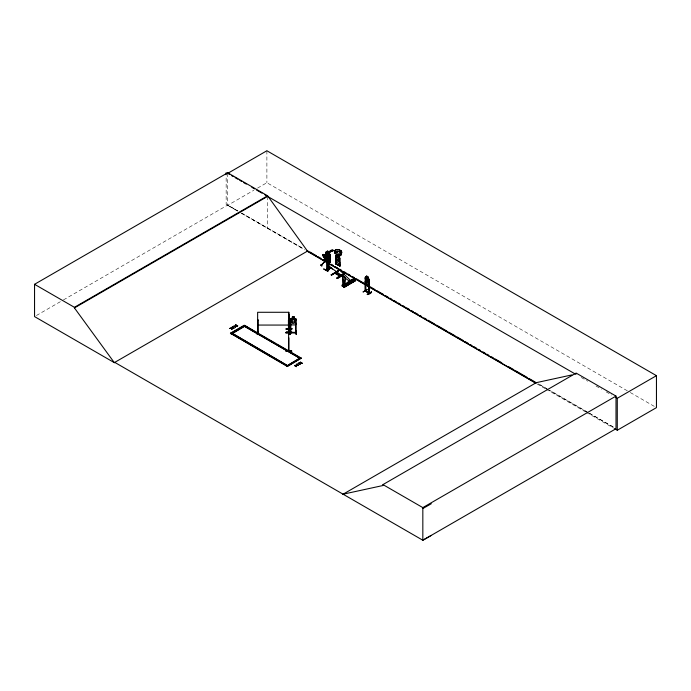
<?xml version="1.0" encoding="UTF-8"?>
<svg xmlns="http://www.w3.org/2000/svg" width="691" height="691" viewBox="0 0 691 691"><rect width="100%" height="100%" fill="white"/><g stroke="black" fill="none" stroke-linecap="round" stroke-linejoin="round"><path stroke-width="0.52" stroke-dasharray="3.46 2.59" d="M36.416 315.519L62.527 300.438M63.46 299.903L227.719 205.063L237.92 210.954M227.719 173.372L227.719 205.331L253.839 190.258M257.562 188.099L266.89 182.718L629.354 391.987M237.782 211.031L226.156 204.346L226.156 175.825M241.505 213.174L302.831 248.44L241.634 213.096M548.334 389.62L538.116 383.738L548.308 389.629M588.291 412.596L549.267 390.147L588.188 412.657M589.216 413.123L614.308 427.556M630.296 392.523L656.45 407.63M581.226 377.467L587.696 381.199M596.013 386.001L601.567 389.206M606.188 391.875L611.734 395.079M589.112 413.183L614.152 427.643M227.719 205.331L237.92 211.221M241.634 213.364L304.999 249.943M536.872 383.816L545.285 388.679M546.227 389.214L585.493 411.888M586.426 412.432L613.539 428.083M267.598 196.391L267.598 228.35M266.89 150.759L266.89 182.718"/><path stroke-width="1.04" d="M289.97 331.058L290.289 334.47L290.289 330.816M296.163 334.47L296.163 330.816L296.206 334.228M296.465 331.049L296.465 334.435L296.24 331.049M329.788 260.973C331.533 262.502 325.409 257.562 326.532 260.274L325.789 259.876L324.865 260.896L325.556 261.353C328.208 260.619 324.217 259.151 325.789 259.617M327.033 256.456L327.128 253.942L328.251 254.348L328.536 253.718A5.468 3.135 -65.5 0 1 332.907 250.22L332.665 250.963A4.682 2.686 -65.5 0 0 328.674 254.513L329.287 254.711L327.534 256.681L327.033 256.456L328.199 255.143M327.534 256.681L327.629 254.167M329.002 261.777L329.365 261.958M329.08 261.535L329.806 262.735L326.532 256.992L329.685 262.26M330.22 261.241L329.788 262.701M343.937 284.778L343.056 285.124L342.926 278.784A1.961 1.14 59.5 0 1 342.926 276.53A1.961 1.14 59.5 0 1 344.904 277.644A1.961 1.14 59.5 0 1 344.904 279.907L344.61 285.901C341.432 285.418 344.334 284.251 343.513 285.003M344.697 285.849L344.99 279.855A1.961 1.14 59.5 0 0 344.99 277.592A1.961 1.14 59.5 0 0 343.012 276.478A1.961 1.14 59.5 0 0 343.012 278.741L343.297 285.063L343.85 284.899M335.377 251.818L334.669 250.539L336.197 249.486L338.953 249.555L341.337 250.842L341.933 252.681L340.343 254.228L336.672 254.452L334.798 253.372C333.667 250.177 342.537 251.299 334.962 252.103M342.874 284.588L343.911 284.865L343.03 285.063M343.617 286.29L342.874 285.988L342.978 284.528L343.617 284.891L343.617 286.29L343.436 284.338L342.313 285.668L344.083 286.67L345.206 285.34L345.37 286.264L343.185 285.046L343.729 284.537M335.178 273.005C335.688 273.817 347.815 279.51 334.798 273.126L340.352 276.331L340.352 275.795M349.266 281.919C348.808 283.811 351.633 281.41 349.396 281.988M288.657 312.315L288.613 350.959L288.89 350.441M288.855 337.856L288.864 350.976L288.855 350.173M288.864 328.683L288.864 329.382M288.864 331.689L289.149 332.423M337.795 251.36L340.395 251.99L341.389 253.079L341.518 254.331L340.758 255.411L338.46 256.214L336.413 255.886L338.452 255.955L340.525 255.229L341.19 254.253L340.162 252.111L337.925 251.308M323.682 269.049L328.061 271.33L323.854 268.929M330.082 258.71L329.616 260.075L327.206 258.676L329.633 259.98M365.194 281.548L365.599 283.362L368.804 285.21L369.279 283.854M368.813 285.202L369.279 283.915M231.805 329.175L232.236 328.139L233.999 327.905L232.236 328.406L231.805 329.443L231.476 328.985L231.805 329.443M235.45 327.344L235.933 324.822L235.45 327.344L235.933 325.815L237.644 325.806L235.873 326.299M296.275 366.394L296.698 365.358L298.469 365.124L296.698 365.625L296.275 366.662L295.938 366.204L296.275 366.662M299.911 364.563L300.343 363.259L302.105 363.293L300.343 363.518L299.583 364.364L300.404 362.309M231.874 328.216L230.077 328.45L231.874 328.216L232.297 326.921L232.288 328.182L233.999 328.173M235.933 324.822L235.113 327.145M296.344 365.168L294.547 365.669L296.284 365.651L296.759 364.14L296.759 365.401M296.759 364.14L296.344 365.435L294.547 365.669M299.583 364.364L300.404 362.041M331.404 250.816A4.682 2.686 -65.5 0 1 332.172 250.729L333.33 250.315M231.476 329.253L231.813 328.165L230.077 328.182M232.236 328.406L232.625 327.119M295.463 324.865L296.163 323.31L295.506 324.917L290.98 324.882L290.384 323.31M295.938 366.472L296.284 365.384M296.698 365.625L297.095 364.338M300.732 362.231L300.395 363.302L302.105 363.025M331.119 274.863L338.486 270.518L338.495 271.045L331.576 275.13L331.153 274.819M331.516 274.612L331.576 275.13M331.499 275.001L338.046 270.734L338.495 271.045M327.741 254.141L328.044 253.493A5.468 3.135 -65.5 0 1 332.406 249.995L332.829 250.09M367.249 289.702L363.138 291.922M367.871 276.797L368.553 279.285L368.553 282.222L367.871 283.085L366.601 282.36L365.919 280.701L366.601 275.959L367.957 276.745L367.914 278.343L369.279 279.682L369.331 293.399L365.159 291.066L365.427 290.488M365.574 278.473L365.202 278.257L365.72 278.387L365.764 291.196L365.297 290.462M368.934 292.725L369.486 292.829L365.617 290.946M257.527 330.946L257.285 334.582L257.527 331.127M335.912 263.245L336.102 264.04L336.258 261.932M336.154 264.04L335.74 255.808L335.74 263.85L339.989 265.62L339.454 265.499M335.74 263.798L339.842 266.173L339.575 257.855L339.428 265.983L339.385 265.439M339.946 258.071L339.791 266.173L339.713 265.681M330.238 262.364L329.598 262.286L329.771 254.262L330.082 262.468L325.85 260.058M339.704 262.407L339.022 263.591L336.301 262.019L335.619 260.049L335.619 255.86L339.255 257.432L339.704 258.218M328.864 261.725L328.113 261.742L328.925 261.708L328.89 269.766L328.113 269.732L328.89 269.766M326.929 260.896L327.681 260.999L327.309 269.17L326.929 260.896L327.681 260.896M327.655 268.937L326.973 268.963M328.182 269.689L328.545 261.492L328.605 269.931L328.484 261.492M322.904 254.962L326.774 257.354L328.51 261.008L325.236 259.246L322.645 255.057L324.295 257.924M324.545 255.195L323.207 254.383L323.829 255.549L322.87 255.014M328.346 260.257L326.903 257.207M329.08 261.898L325.979 259.911L325.711 260.412L329.814 262.692L326.532 256.992M325.832 259.971L324.865 260.896M321.997 264.428L325.09 261.017L322.17 264.558M326.256 259.194L326.532 260.274L325.556 261.353M258.244 332.475L257.648 332.362L258.244 332.613M288.596 333.14L288.959 312.28L257.648 312.28L257.588 332.95L258.227 332.958L258.244 332.362M289.028 332.483L288.493 332.501M290.367 332.241L290.41 332.872L290.384 319.095M295.506 332.25L296.163 332.25M341.604 252.63L340.058 253.968L336.716 254.176L335.023 253.269L335.066 252.111M290.997 318.534L290.384 319.13L290.997 318.534L295.489 318.534L296.163 319.13M350.199 282.576L350.354 282.075M326.022 252.25L326.428 251.956L330.108 254.504L330.039 262.442M369.279 279.682L368.847 278.827L365.625 277.022L365.194 277.333L365.219 291.075M365.237 277.385L365.669 276.996M258.184 332.509L257.708 332.345M288.372 332.613L288.968 332.509M288.924 316.323L289.028 332.95L288.493 332.794M296.102 332.25L296.042 332.872L290.41 332.855M334.962 250.686L336.344 249.745L338.823 249.822L340.948 250.971M354.051 280.788L343.686 286.808L355.39 280.468L353.144 279.328M343.436 284.338L342.149 284.908L342.701 286.264L352.911 280.244M344.265 287.033L341.976 285.849L353.256 279.19L353.783 279.682M355.502 280.65L344.36 287.188L355.528 280.65L354.975 280.244M345.37 285.426L344.248 286.1L344.135 287.067L343.669 286.791L354.958 280.131M355.209 280.477L353.256 279.19M328.674 251.628L327.344 250.833L327.353 252.517L326.662 252.656L326.679 255.601L327.37 257.251L328.657 257.968L329.339 257.087L328.717 251.602M328.726 253.182L330.108 254.504M337.035 278.292L337.035 277.765L343.971 273.688L344.42 274.474L344.032 274.163L337.035 278.292L337.502 278.559L344.377 274.387M337.078 277.799L343.971 273.688M344.075 274.206L337.113 278.248M348.117 282.049C354.302 284.77 345.12 282.386 349.24 281.384L351.339 282.74L349.24 281.384M350.251 280.796C356.435 283.517 347.253 281.133 351.374 280.131L353.472 281.479L351.374 280.131M352.134 279.682C358.318 282.403 349.136 280.019 353.256 279.017M342.295 286.031L352.496 280.01M342.434 286.117L353.671 279.414M344.248 287.015L355.355 280.209M343.988 286.981L355.364 280.365M369.409 293.252L368.856 293.148L369.054 280.287L369.478 293.312L365.297 290.928M369.435 280.503L368.916 280.373M365.202 291.041L369.141 292.604L369.08 293.07M365.764 290.73L365.219 290.609M371.464 291.887C371.844 294.245 361.618 296.413 371.499 291.922M367.344 294.565L371.525 292.146M114.81 362.404L114.361 362.671L34.55 316.59L34.55 284.303L227.719 172.776L267.598 195.795L307.478 251.109L535.801 382.935M227.719 172.776L227.719 173.372L266.89 150.759L656.45 375.671L656.45 407.63L617.279 430.243L614.48 428.619M34.55 284.303L74.429 307.322L267.598 195.795M431.288 535.421L422.832 540.241L114.758 362.378L114.3 362.637L74.429 307.918L267.598 196.391M114.3 362.637L307.927 250.85M326.472 257.294L326.074 252.155L325.953 257.164M327.396 252.491L325.927 252.232L326.454 252.37M330.143 254.478L329.624 254.348M326.601 259.488L329.762 261.302M326.523 260.231L326.342 259.194M336.111 256.024L335.878 263.72L339.998 266.07L339.575 261.854M329.883 260.999L329.624 262.252M328.268 266.38L332.25 268.868M328.294 266.398L332.44 268.799L328.061 266.268M325.521 269.861L329.909 267.598M336.154 263.712L339.842 265.707M330.367 267.598L326.212 270.259L330.393 267.633M326.273 270.259L330.428 267.866M330.6 267.987L326.437 270.362M230.449 333.217L244.286 325.228L301.259 358.119L287.421 366.506L230.449 333.217L287.421 366.109L301.259 358.119M230.449 333.615L243.37 326.161M245.098 326.092L231.26 334.081L245.098 325.694L258.935 334.081M340.352 276.279L340.672 275.683M365.66 283.336L368.856 285.176M288.458 364.978L299.531 358.586M342.632 494.462L536.259 382.667L571.932 374.911M343.082 494.195L382.961 485.523L382.961 484.598L576.13 373.071L616.009 396.09L616.009 428.714L422.832 540.241L422.832 507.617L616.009 396.09M576.13 373.995L575.681 374.263L264.817 194.784M615.431 397.213L617.279 398.284L656.45 375.671M422.832 508.55L431.288 503.73M337.7 268.108L334.954 266.45M337.571 252.656L335.23 251.835L334.677 250.522M338.452 256.206L340.749 255.402M340.179 252.111L341.112 253.105M325.392 259.427L326.299 260.464L324.735 257.769M326.109 260.628L322.835 254.884M349.551 281.816L349.102 282.412M350.061 282.507L349.171 282.369M233.722 326.074L235.519 325.85M237.644 326.074L235.933 326.083L237.644 325.806M233.722 326.342L235.458 326.333M232.288 327.914L233.999 327.905M230.077 328.45L231.813 328.165M299.929 363.552L298.184 363.293L302.105 363.293M296.759 365.133L298.469 365.124M294.547 365.401L298.469 365.392M298.184 363.293L299.98 363.069M298.184 363.561L299.98 363.328M288.406 332.336L288.493 332.984L288.432 320.045L288.968 320.166L288.432 320.045M296.128 332.397L286.091 332.423L295.506 332.501M365.34 290.954L365.34 281.367M365.548 291.257L365.72 281.582M258.175 320.045L257.648 320.045L258.175 320.045L258.244 332.941M258.175 332.829L257.708 332.967M285.824 332.76L291.688 332.734M285.824 332.837L291.688 332.552L285.824 332.578M289.045 330.946L289.374 334.582L289.088 331.162M285.824 350.726L291.697 351.158L285.824 350.769M291.697 350.959L285.824 350.95L291.697 351.149M288.924 314.37L288.864 333.209M292.379 317.014L292.379 318.62L291.412 319.147L291.412 322.084L292.379 323.345L294.176 323.345L295.135 322.084L295.135 319.147L294.176 318.62L294.236 316.962L292.31 316.996L292.31 318.568M292.379 317.048L294.176 317.048M290.35 320.054L290.885 319.933L290.825 332.872L290.885 332.224M295.567 320.054L296.102 319.933M257.648 325.064L288.959 325.064M286.091 328.873L291.965 328.89M323.872 255.506L323.379 255.471L324.502 257.458L326.964 259.41L324.554 255.16M349.724 281.937L350.354 282.213M327.214 269.153L327.275 260.714L327.396 269.153M295.523 332.855L295.567 319.933M327.128 253.942L328.242 254.366M337.744 268.298L352.35 282.153M332.535 250.807L333.027 251.032M328.786 254.487L329.287 254.711M322.274 264.981L321.626 264.368M324.632 255.558L323.604 254.746L326.731 257.397M327.37 255.99L328.657 256.707L328.64 253.761L327.353 253.044L327.361 255.005M367.059 289.633L363.164 291.913M227.719 173.372L229.576 174.443M231.433 175.514L233.29 176.585M235.139 177.656L237.92 179.263M239.777 180.334L241.634 181.405M243.491 182.476L246.272 184.082M251.835 187.296L254.616 188.902M256.473 189.973L262.036 193.178M365.625 277.022L366.645 277.609L366.645 276.037M365.185 278.827L369.279 281.177M309.793 251.921L316.314 255.687M318.18 256.767L320.978 258.382M322.835 259.453L324.701 260.533M326.567 261.604L328.432 262.684M331.231 264.299L333.088 265.379M339.618 269.145L341.475 270.216M344.273 271.831L346.139 272.91M348.005 273.981L349.862 275.061M352.66 276.676L354.526 277.747M356.392 278.827L366.645 284.744M370.367 286.895L375.032 289.589M376.889 290.661L383.419 294.426M385.276 295.506L388.074 297.121M389.94 298.192L391.806 299.272M393.671 300.352L396.461 301.958M398.327 303.038L400.193 304.118M402.983 305.724L404.848 306.804M406.714 307.884L409.513 309.499M411.378 310.57L413.235 311.65M415.101 312.721L417.9 314.336M419.765 315.416L421.622 316.487M424.421 318.102L426.287 319.182M428.152 320.253L434.674 324.019M436.539 325.098L446.792 331.015M448.649 332.095L455.179 335.861M457.036 336.932L463.566 340.706M465.423 341.777L468.222 343.392M470.087 344.472L471.953 345.543M473.819 346.623L476.609 348.238M478.474 349.309L480.34 350.389M483.13 352.004L484.996 353.075M486.861 354.155L488.727 355.226M491.526 356.841L493.383 357.921M495.248 358.992L501.77 362.766M508.3 366.532L513.888 369.754M515.754 370.834L526.939 377.286M528.796 378.366L535.326 382.132M306.864 251.023L326.506 262.364M328.372 263.444L535.94 383.28M340.732 275.683L335.178 272.479L334.841 273.1M260.783 335.144L267.236 338.875M269.084 339.937L275.545 343.669M277.385 344.731L299.531 357.515M301.259 358.517L300.455 357.653L286.61 366.04M232.625 327.387L232.297 326.921M286.497 365.038L232.064 333.217L287.421 365.574M382.961 484.598L422.832 507.617M328.605 265.94L351.339 282.576M329.944 262.52L325.772 260.421L322.706 255.031M368.908 293.174L369.054 284.554M296.163 332.716L286.091 332.198L291.965 332.207L291.965 332.656M340.931 250.971L341.458 252.604M329.771 254.262L329.797 261.155M326.307 252.457L326.333 257.38M326.074 252.155L326.1 257.078M617.279 398.284L617.279 430.243M345.206 285.34L345.206 286.005M343.272 284.243L343.272 285.081M329.875 267.339L325.755 269.991M328.139 261.673L328.139 269.766M296.163 319.087L296.102 332.837M294.176 317.014L294.176 318.62M257.588 332.362L257.588 332.95M226.156 172.655L226.156 174.771M74.429 307.322L74.429 307.918M328.432 253.727A4.682 2.686 -65.5 0 1 330.592 251.187M325.85 256.966L325.634 257.657L327.258 259.427L325.478 257.726C325.651 258.961 324.234 257.898 325.055 257.328L323.518 255.67L325.193 257.242L325.375 256.681L325.85 256.966M320.702 264.99L321.816 265.94L320.702 264.99M339.022 260.757L338.573 261.751L336.75 260.706L336.301 256.249L336.983 256.119L336.983 254.547L338.34 255.333L339.022 260.757M293.856 317.316L292.699 317.316L292.699 317.834L293.856 317.834L293.856 317.316M294.176 319.147L292.379 319.147L292.379 322.084L294.176 322.084L294.176 319.147M291.965 328.804L286.091 329.071L291.965 328.804M325.357 256.577L324.07 255.86L325.193 257.847L326.48 258.564L325.357 256.577M328.398 251.792L327.577 251.334L328.406 252.319L328.398 251.792M338.115 255.463L337.208 254.936L338.115 255.99L338.115 255.463M338.34 257.432L336.983 256.646L336.983 259.574L338.34 260.36L338.34 257.432M367.647 276.927L366.826 276.46L367.647 277.454L367.647 276.927M367.871 278.896L366.601 278.162L366.601 281.099L367.871 281.833L367.871 278.896M299.644 358.119L244.286 326.161L299.644 358.119"/></g></svg>
